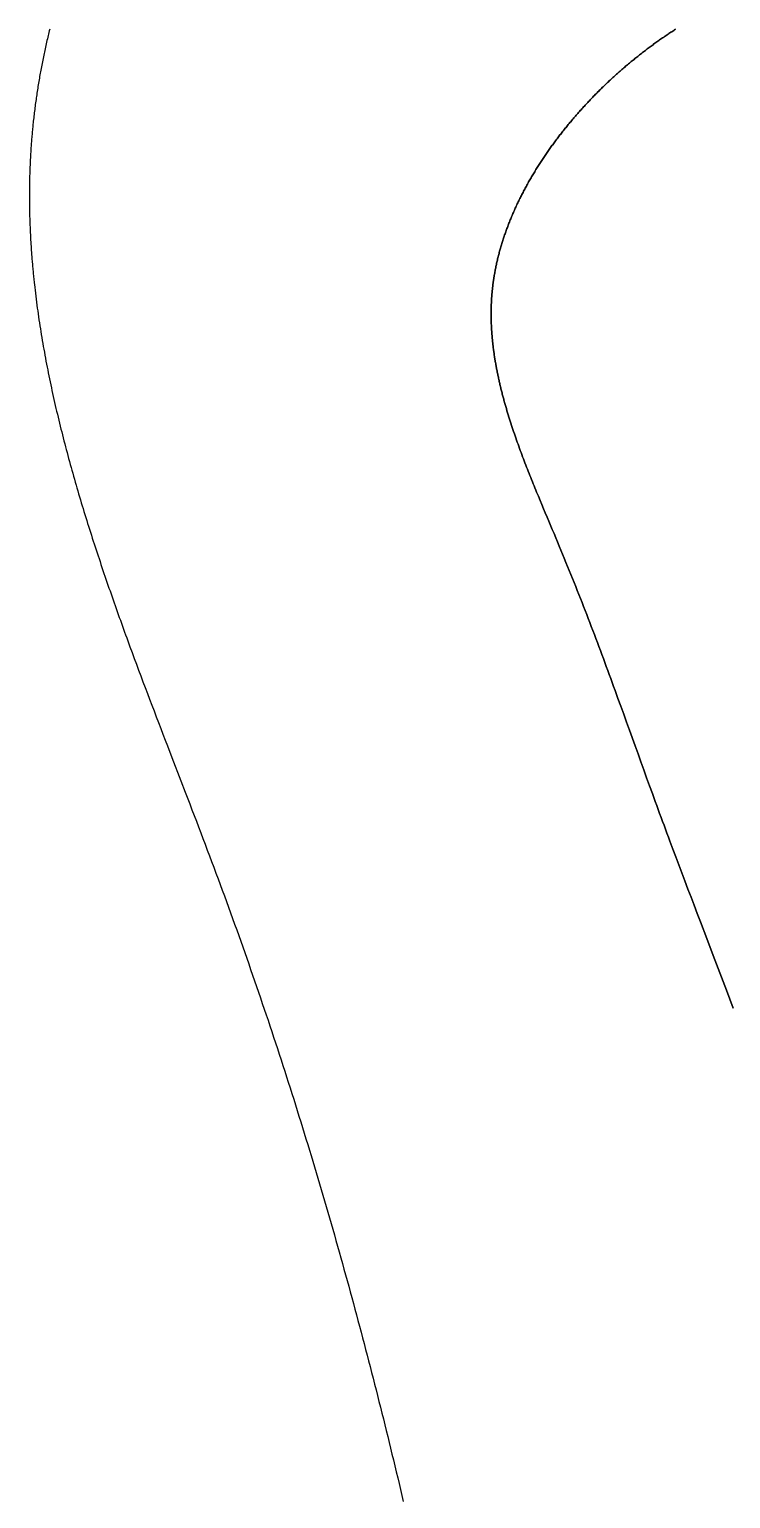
# Model space of a CAD drawing. Header units: millimetres. Extents: x 539514 to 908003, y -69769 to 203909.
# Drawn here: x 539514 to 561027, y 134727 to 179757 of the extents above; entities that cross this region are included whole.
import ezdxf

# ---------------------------------------------------------------- set-up
doc = ezdxf.new("R2010")
doc.units = ezdxf.units.MM
doc.layers.add('CLOSED_AREAS', color=7, linetype='Continuous')

msp = doc.modelspace()

# ---------------------------------------------------------------- linework, layer by layer
at = {"layer": 'CLOSED_AREAS'}
for points in [[(540139.206, 179764.519), (540126.883, 179714.511), (540114.678, 179664.489), (540102.591, 179614.454), (540090.622, 179564.405), (540078.772, 179514.343), (540067.04, 179464.268), (540055.427, 179414.18), (540043.934, 179364.079), (540032.559, 179313.965), (540021.304, 179263.839), (540010.168, 179213.701), (539999.153, 179163.55), (539988.257, 179113.388), (539977.481, 179063.213), (539966.826, 179013.027), (539956.291, 178962.829), (539945.877, 178912.62), (539935.584, 178862.4), (539925.413, 178812.169), (539915.362, 178761.927), (539905.433, 178711.674), (539895.626, 178661.41), (539885.941, 178611.136), (539876.377, 178560.852), (539866.936, 178510.558), (539857.618, 178460.254), (539848.422, 178409.94), (539839.349, 178359.617), (539830.399, 178309.284), (539821.573, 178258.941), (539812.87, 178208.59), (539804.29, 178158.23), (539795.834, 178107.861), (539787.503, 178057.483), (539779.295, 178007.097), (539771.212, 177956.702), (539763.254, 177906.299), (539755.42, 177855.889), (539747.711, 177805.47), (539740.128, 177755.044), (539732.67, 177704.61), (539725.337, 177654.169), (539718.13, 177603.721), (539711.049, 177553.265), (539704.094, 177502.803), (539697.266, 177452.334), (539690.564, 177401.858), (539683.989, 177351.376), (539677.54, 177300.888), (539671.219, 177250.394), (539665.025, 177199.894), (539658.959, 177149.388), (539653.02, 177098.876), (539647.209, 177048.359), (539641.526, 176997.837), (539635.971, 176947.309), (539630.545, 176896.777), (539625.832, 176851.878), (539621.22, 176806.975), (539616.71, 176762.069), (539612.3, 176717.158), (539607.991, 176672.244), (539603.782, 176627.327), (539599.673, 176582.405), (539595.664, 176537.48), (539591.755, 176492.552), (539587.945, 176447.62), (539584.234, 176402.684), (539580.622, 176357.745), (539577.109, 176312.802), (539573.695, 176267.856), (539570.379, 176222.906), (539567.16, 176177.953), (539564.04, 176132.996), (539561.017, 176088.036), (539558.091, 176043.072), (539555.262, 175998.105), (539552.53, 175953.135), (539549.895, 175908.161), (539547.356, 175863.184), (539544.914, 175818.204), (539542.567, 175773.221), (539540.315, 175728.234), (539538.16, 175683.244), (539536.099, 175638.251), (539534.133, 175593.255), (539532.262, 175548.255), (539530.486, 175503.253), (539528.803, 175458.247), (539527.215, 175413.238), (539525.721, 175368.226), (539524.32, 175323.211), (539523.012, 175278.193), (539521.797, 175233.172), (539520.676, 175188.148), (539519.646, 175143.121), (539518.71, 175098.091), (539517.865, 175053.059), (539517.112, 175008.023), (539516.451, 174962.984), (539515.881, 174917.943), (539515.403, 174872.899), (539515.015, 174827.852), (539514.718, 174782.802), (539514.511, 174737.749), (539514.395, 174692.694), (539514.369, 174647.636), (539514.433, 174602.575), (539514.586, 174557.512), (539514.828, 174512.445), (539515.16, 174467.377), (539515.58, 174422.305), (539516.089, 174377.231), (539516.686, 174332.155), (539517.371, 174287.076), (539518.145, 174241.994), (539519.005, 174196.91), (539519.954, 174151.823), (539520.989, 174106.734), (539522.112, 174061.643), (539523.321, 174016.549), (539524.617, 173971.453), (539525.998, 173926.354), (539527.466, 173881.253), (539529.02, 173836.149), (539530.659, 173791.044), (539532.384, 173745.936), (539534.193, 173700.826), (539536.088, 173655.713), (539538.067, 173610.598), (539540.13, 173565.481), (539542.277, 173520.362), (539544.509, 173475.241), (539546.824, 173430.118), (539549.222, 173384.992), (539551.704, 173339.865), (539554.268, 173294.735), (539556.916, 173249.603), (539559.645, 173204.47), (539562.457, 173159.334), (539565.351, 173114.196), (539568.327, 173069.056), (539571.384, 173023.915), (539574.523, 172978.771), (539577.743, 172933.626), (539581.043, 172888.479), (539584.424, 172843.329), (539587.886, 172798.178), (539591.427, 172753.026), (539595.049, 172707.871), (539598.75, 172662.715), (539602.53, 172617.557), (539606.39, 172572.397), (539610.329, 172527.235), (539614.346, 172482.072), (539618.442, 172436.907), (539622.616, 172391.741), (539626.868, 172346.573), (539631.198, 172301.403), (539635.606, 172256.232), (539640.09, 172211.059), (539644.652, 172165.885), (539649.291, 172120.709), (539654.006, 172075.532), (539658.798, 172030.353), (539663.666, 171985.173), (539668.609, 171939.991), (539678.723, 171849.624), (539689.138, 171759.251), (539699.851, 171668.873), (539710.862, 171578.49), (539722.168, 171488.102), (539733.767, 171397.709), (539745.657, 171307.312), (539757.837, 171216.91), (539770.304, 171126.505), (539783.057, 171036.095), (539796.094, 170945.681), (539809.412, 170855.264), (539823.011, 170764.843), (539836.888, 170674.419), (539851.041, 170583.992), (539865.469, 170493.562), (539880.169, 170403.129), (539895.14, 170312.693), (539910.379, 170222.255), (539925.885, 170131.815), (539941.657, 170041.373), (539957.691, 169950.928), (539973.987, 169860.482), (539990.542, 169770.035), (540007.355, 169679.586), (540024.423, 169589.135), (540041.745, 169498.684), (540059.318, 169408.232), (540077.142, 169317.779), (540095.213, 169227.326), (540113.531, 169136.872), (540132.093, 169046.418), (540150.898, 168955.964), (540169.943, 168865.511), (540189.227, 168775.057), (540208.747, 168684.604), (540228.502, 168594.152), (540248.491, 168503.701), (540268.71, 168413.251), (540289.159, 168322.802), (540309.835, 168232.354), (540330.737, 168141.908), (540351.862, 168051.464), (540373.209, 167961.021), (540394.775, 167870.581), (540416.56, 167780.143), (540438.561, 167689.707), (540460.776, 167599.274), (540483.203, 167508.844), (540505.841, 167418.416), (540528.687, 167327.992), (540551.74, 167237.572), (540574.997, 167147.154), (540598.458, 167056.74), (540622.119, 166966.331), (540645.98, 166875.925), (540670.038, 166785.523), (540694.291, 166695.126), (540718.738, 166604.733), (540743.377, 166514.345), (540768.205, 166423.962), (540793.221, 166333.583), (540818.423, 166243.211), (540843.809, 166152.843), (540869.377, 166062.481), (540895.125, 165972.125), (540921.052, 165881.775), (540947.156, 165791.43), (540973.434, 165701.092), (540999.885, 165610.761), (541026.507, 165520.436), (541053.298, 165430.118), (541080.256, 165339.807), (541107.379, 165249.503), (541134.666, 165159.206), (541162.114, 165068.917), (541189.722, 164978.636), (541217.488, 164888.362), (541245.409, 164798.096), (541273.485, 164707.839), (541301.712, 164617.59), (541330.09, 164527.349), (541358.616, 164437.117), (541387.288, 164346.894), (541416.105, 164256.681), (541445.065, 164166.476), (541474.166, 164076.281), (541503.405, 163986.095), (541532.782, 163895.919), (541562.293, 163805.753), (541591.938, 163715.597), (541621.715, 163625.451), (541651.62, 163535.316), (541681.654, 163445.192), (541711.813, 163355.078), (541742.096, 163264.975), (541772.501, 163174.884), (541803.027, 163084.803), (541833.67, 162994.735), (541864.43, 162904.678), (541895.304, 162814.632), (541926.291, 162724.599), (541957.388, 162634.578), (541988.595, 162544.569), (542019.908, 162454.573), (542051.326, 162364.59), (542082.847, 162274.619), (542114.47, 162184.662), (542146.192, 162094.718), (542178.012, 162004.787), (542209.927, 161914.87), (542241.936, 161824.966), (542274.037, 161735.077), (542306.228, 161645.201), (542338.507, 161555.34), (542370.873, 161465.494), (542403.322, 161375.661), (542435.854, 161285.844), (542468.467, 161196.042), (542501.159, 161106.255), (542533.927, 161016.483), (542599.686, 160836.987), (542665.73, 160657.553), (542732.044, 160478.185), (542798.613, 160298.882), (542865.421, 160119.648), (542932.453, 159940.482), (542999.695, 159761.386), (543067.132, 159582.363), (543134.747, 159403.413), (543202.527, 159224.537), (543270.457, 159045.737), (543338.52, 158867.014), (543406.703, 158688.371), (543474.989, 158509.807), (543543.365, 158331.325), (543611.815, 158152.926), (543680.323, 157974.611), (543748.876, 157796.382), (543886.052, 157440.187), (544160.269, 156728.886), (544297.068, 156373.803), (544433.501, 156019.113), (544501.543, 155841.919), (544569.447, 155664.827), (544637.2, 155487.839), (544704.786, 155310.957), (544772.19, 155134.181), (544839.397, 154957.513), (544906.392, 154780.954), (544973.16, 154604.507), (545039.686, 154428.171), (545105.955, 154251.949), (545171.951, 154075.842), (545237.66, 153899.852), (545302.634, 153725.153), (545367.311, 153550.567), (545431.693, 153376.09), (545495.782, 153201.719), (545559.58, 153027.452), (545623.088, 152853.284), (545686.308, 152679.212), (545749.243, 152505.234), (545811.893, 152331.345), (545874.26, 152157.542), (545936.347, 151983.822), (545998.155, 151810.182), (546059.685, 151636.619), (546120.94, 151463.128), (546181.921, 151289.707), (546242.63, 151116.352), (546303.069, 150943.061), (546363.24, 150769.829), (546423.143, 150596.654), (546482.782, 150423.531), (546542.157, 150250.459), (546601.271, 150077.432), (546660.125, 149904.449), (546718.722, 149731.506), (546777.062, 149558.599), (546835.147, 149385.726), (546892.98, 149212.882), (546950.562, 149040.065), (547007.894, 148867.27), (547064.979, 148694.496), (547121.819, 148521.738), (547178.415, 148348.994), (547234.768, 148176.259), (547290.881, 148003.531), (547346.755, 147830.806), (547402.392, 147658.081), (547457.795, 147485.353), (547512.963, 147312.618), (547567.901, 147139.873), (547622.608, 146967.114), (547677.087, 146794.339), (547731.34, 146621.544), (547785.368, 146448.725), (547839.173, 146275.88), (547892.757, 146103.005), (547946.121, 145930.096), (547999.269, 145757.151), (548052.2, 145584.166), (548104.917, 145411.138), (548157.422, 145238.063), (548209.716, 145064.938), (548261.801, 144891.759), (548313.679, 144718.525), (548365.352, 144545.23), (548416.821, 144371.872), (548468.089, 144198.448), (548519.156, 144024.953), (548570.025, 143851.386), (548620.698, 143677.742), (548671.176, 143504.018), (548721.46, 143330.211), (548771.554, 143156.318), (548821.458, 142982.334), (548871.174, 142808.258), (548920.704, 142634.085), (548970.049, 142459.813), (549019.213, 142285.437), (549068.195, 142110.955), (549116.999, 141936.363), (549165.625, 141761.658), (549214.075, 141586.837), (549262.352, 141411.896), (549310.457, 141236.832), (549358.392, 141061.641), (549406.158, 140886.321), (549453.758, 140710.868), (549501.192, 140535.279), (549548.464, 140359.55), (549595.573, 140183.678), (549642.524, 140007.66), (549689.316, 139831.492), (549735.952, 139655.171), (549782.433, 139478.694), (549828.762, 139302.057), (549874.94, 139125.257), (549920.969, 138948.292), (549966.85, 138771.156), (550012.586, 138593.848), (550058.177, 138416.364), (550103.627, 138238.7), (550148.936, 138060.853), (550194.107, 137882.82), (550239.14, 137704.597), (550284.039, 137526.182), (550328.804, 137347.571), (550373.437, 137168.76), (550417.941, 136989.746), (550462.316, 136810.527), (550506.565, 136631.098), (550550.689, 136451.456), (550594.691, 136271.598), (550638.571, 136091.52), (550682.333, 135911.22), (550725.976, 135730.694), (550769.504, 135549.939), (550812.917, 135368.95), (550856.219, 135187.726), (550899.409, 135006.263), (550942.491, 134824.557), (550985.466, 134642.605)], [(561108.432, 149756.226), (561003.666, 150032.275), (560899.817, 150305.534), (560796.863, 150576.118), (560694.783, 150844.143), (560493.163, 151372.982), (560294.793, 151892.983), (560099.507, 152405.076), (560002.968, 152658.447), (559907.138, 152910.191), (559811.996, 153160.422), (559717.522, 153409.259), (559623.694, 153656.816), (559530.491, 153903.21), (559437.895, 154148.558), (559345.882, 154392.976), (559254.433, 154636.579), (559163.528, 154879.486), (559118.272, 155000.714), (559073.145, 155121.811), (559028.142, 155242.792), (558983.263, 155363.671), (558938.504, 155484.463), (558893.862, 155605.182), (558849.336, 155725.844), (558804.922, 155846.461), (558760.161, 155968.293), (558715.505, 156090.096), (558670.947, 156211.874), (558626.482, 156333.628), (558537.801, 156577.072), (558449.408, 156820.446), (558361.248, 157063.763), (558273.269, 157307.041), (558185.417, 157550.294), (558097.638, 157793.539), (557922.083, 158280.064), (557834.201, 158523.377), (557746.177, 158766.743), (557657.958, 159010.18), (557569.49, 159253.701), (557480.72, 159497.324), (557436.204, 159619.178), (557391.593, 159741.063), (557346.879, 159862.981), (557302.057, 159984.934), (557257.118, 160106.925), (557212.056, 160228.954), (557166.866, 160351.024), (557121.539, 160473.137), (557076.07, 160595.295), (557030.451, 160717.5), (556984.676, 160839.753), (556938.738, 160962.057), (556892.631, 161084.414), (556846.347, 161206.825), (556799.881, 161329.293), (556753.224, 161451.82), (556706.372, 161574.407), (556659.316, 161697.057), (556612.051, 161819.771), (556564.569, 161942.551), (556516.864, 162065.4), (556468.929, 162188.319), (556420.757, 162311.31), (556372.342, 162434.375), (556323.677, 162557.517), (556274.755, 162680.737), (556225.57, 162804.037), (556176.115, 162927.418), (556126.383, 163050.884), (556076.367, 163174.436), (556026.061, 163298.076), (555975.458, 163421.806), (555924.551, 163545.627), (555873.334, 163669.543), (555820.836, 163795.887), (555768.051, 163922.327), (555715.023, 164048.863), (555661.795, 164175.49), (555608.409, 164302.206), (555554.909, 164429.009), (555447.736, 164682.866), (555394.15, 164809.914), (555340.62, 164937.039), (555287.191, 165064.238), (555233.904, 165191.509), (555180.803, 165318.849), (555127.931, 165446.256), (555101.595, 165509.983), (555075.331, 165573.726), (555049.146, 165637.485), (555023.045, 165701.259), (554997.034, 165765.047), (554971.117, 165828.85), (554945.3, 165892.667), (554919.589, 165956.498), (554893.988, 166020.342), (554868.504, 166084.2), (554843.141, 166148.07), (554817.906, 166211.953), (554792.802, 166275.848), (554767.836, 166339.755), (554743.013, 166403.674), (554718.339, 166467.604), (554693.818, 166531.545), (554669.456, 166595.497), (554645.259, 166659.459), (554621.232, 166723.431), (554597.38, 166787.412), (554573.708, 166851.403), (554550.222, 166915.404), (554526.928, 166979.413), (554503.83, 167043.43), (554480.934, 167107.456), (554458.246, 167171.489), (554435.77, 167235.53), (554413.513, 167299.578), (554391.479, 167363.633), (554369.674, 167427.695), (554348.103, 167491.763), (554326.771, 167555.836), (554305.685, 167619.916), (554284.848, 167684), (554264.268, 167748.09), (554243.948, 167812.184), (554223.895, 167876.283), (554204.114, 167940.386), (554184.609, 168004.492), (554165.387, 168068.602), (554146.453, 168132.715), (554127.813, 168196.831), (554109.47, 168260.949), (554091.432, 168325.069), (554082.529, 168357.13), (554073.703, 168389.191), (554064.956, 168421.253), (554056.289, 168453.315), (554047.701, 168485.378), (554039.194, 168517.44), (554030.769, 168549.503), (554022.425, 168581.566), (554014.165, 168613.629), (554005.987, 168645.692), (553997.894, 168677.756), (553989.885, 168709.819), (553981.962, 168741.882), (553974.125, 168773.946), (553966.374, 168806.009), (553958.711, 168838.072), (553951.136, 168870.135), (553943.649, 168902.197), (553936.252, 168934.26), (553928.945, 168966.322), (553921.729, 168998.384), (553914.604, 169030.445), (553907.572, 169062.506), (553900.632, 169094.567), (553893.785, 169126.627), (553887.033, 169158.686), (553880.375, 169190.745), (553873.812, 169222.804), (553867.346, 169254.861), (553860.977, 169286.918), (553854.705, 169318.975), (553848.531, 169351.03), (553842.456, 169383.085), (553836.48, 169415.139), (553830.605, 169447.192), (553824.83, 169479.244), (553819.157, 169511.295), (553813.586, 169543.345), (553808.117, 169575.394), (553802.752, 169607.443), (553797.492, 169639.489), (553792.336, 169671.535), (553787.285, 169703.58), (553782.341, 169735.623), (553777.504, 169767.665), (553772.774, 169799.706), (553768.152, 169831.745), (553763.639, 169863.783), (553759.236, 169895.82), (553754.942, 169927.855), (553750.76, 169959.889), (553746.689, 169991.921), (553742.73, 170023.951), (553738.885, 170055.98), (553735.152, 170088.007), (553731.534, 170120.032), (553728.031, 170152.056), (553724.643, 170184.078), (553721.372, 170216.098), (553718.217, 170248.116), (553715.18, 170280.132), (553712.261, 170312.147), (553709.462, 170344.159), (553706.781, 170376.17), (553704.221, 170408.178), (553701.782, 170440.184), (553699.464, 170472.188), (553697.269, 170504.19), (553695.197, 170536.19), (553693.248, 170568.187), (553691.423, 170600.182), (553689.723, 170632.175), (553688.149, 170664.165), (553686.702, 170696.153), (553685.381, 170728.138), (553684.187, 170760.121), (553683.123, 170792.102), (553682.187, 170824.08), (553681.38, 170856.055), (553680.704, 170888.028), (553680.159, 170919.997), (553679.746, 170951.965), (553679.464, 170983.929), (553679.316, 171015.891), (553679.302, 171047.849), (553679.421, 171079.805), (553679.676, 171111.758), (553680.067, 171143.708), (553680.593, 171175.655), (553681.257, 171207.599), (553682.059, 171239.54), (553682.998, 171271.477), (553684.077, 171303.412), (553685.296, 171335.343), (553686.654, 171367.271), (553688.154, 171399.196), (553689.796, 171431.117), (553691.58, 171463.036), (553693.506, 171494.95), (553695.577, 171526.861), (553697.792, 171558.769), (553700.152, 171590.673), (553702.658, 171622.574), (553705.31, 171654.471), (553708.109, 171686.365), (553711.056, 171718.254), (553714.152, 171750.14), (553717.396, 171782.023), (553720.79, 171813.901), (553724.335, 171845.776), (553728.256, 171879.554), (553732.347, 171913.328), (553736.606, 171947.097), (553741.034, 171980.861), (553745.628, 172014.618), (553750.39, 172048.37), (553755.319, 172082.115), (553760.413, 172115.853), (553765.673, 172149.585), (553771.098, 172183.308), (553776.687, 172217.024), (553782.44, 172250.732), (553788.356, 172284.431), (553794.435, 172318.121), (553800.676, 172351.802), (553807.078, 172385.474), (553813.642, 172419.135), (553820.366, 172452.786), (553827.251, 172486.427), (553834.294, 172520.056), (553841.497, 172553.674), (553848.859, 172587.281), (553856.378, 172620.875), (553864.054, 172654.457), (553871.887, 172688.026), (553879.877, 172721.582), (553888.022, 172755.125), (553896.323, 172788.654), (553904.778, 172822.169), (553913.387, 172855.669), (553922.15, 172889.154), (553931.066, 172922.624), (553940.134, 172956.079), (553949.354, 172989.518), (553958.726, 173022.94), (553968.249, 173056.346), (553977.922, 173089.735), (553987.745, 173123.107), (553997.717, 173156.461), (554007.838, 173189.797), (554018.107, 173223.115), (554028.523, 173256.414), (554039.087, 173289.694), (554049.798, 173322.955), (554060.654, 173356.196), (554071.656, 173389.416), (554082.803, 173422.617), (554094.095, 173455.796), (554105.53, 173488.955), (554117.109, 173522.092), (554128.83, 173555.207), (554140.694, 173588.3), (554152.7, 173621.37), (554164.847, 173654.417), (554177.134, 173687.442), (554189.562, 173720.442), (554202.129, 173753.419), (554214.835, 173786.371), (554227.68, 173819.299), (554240.663, 173852.202), (554253.783, 173885.08), (554267.04, 173917.931), (554280.434, 173950.757), (554293.963, 173983.556), (554307.628, 174016.329), (554321.427, 174049.075), (554335.361, 174081.793), (554349.429, 174114.483), (554363.629, 174147.145), (554377.962, 174179.779), (554392.427, 174212.384), (554407.024, 174244.96), (554421.752, 174277.506), (554436.61, 174310.022), (554451.598, 174342.508), (554466.716, 174374.964), (554481.962, 174407.388), (554497.337, 174439.782), (554512.839, 174472.143), (554528.469, 174504.473), (554544.225, 174536.77), (554560.108, 174569.035), (554576.116, 174601.267), (554592.249, 174633.465), (554608.507, 174665.629), (554624.889, 174697.76), (554641.394, 174729.856), (554658.022, 174761.917), (554674.773, 174793.943), (554691.645, 174825.934), (554708.639, 174857.889), (554725.754, 174889.808), (554742.989, 174921.69), (554760.343, 174953.535), (554777.817, 174985.343), (554795.409, 175017.114), (554813.12, 175048.846), (554830.948, 175080.54), (554848.893, 175112.196), (554866.954, 175143.813), (554885.131, 175175.39), (554903.424, 175206.928), (554921.832, 175238.425), (554940.354, 175269.883), (554958.99, 175301.299), (554977.739, 175332.675), (554996.601, 175364.009), (555015.575, 175395.301), (555034.66, 175426.551), (555053.857, 175457.759), (555073.164, 175488.924), (555092.582, 175520.046), (555112.109, 175551.124), (555131.744, 175582.158), (555151.489, 175613.149), (555171.341, 175644.094), (555191.3, 175674.995), (555211.366, 175705.85), (555231.539, 175736.66), (555251.817, 175767.424), (555272.2, 175798.141), (555292.688, 175828.812), (555313.281, 175859.436), (555333.976, 175890.012), (555354.775, 175920.541), (555375.676, 175951.022), (555396.68, 175981.454), (555417.784, 176011.838), (555438.99, 176042.172), (555460.296, 176072.457), (555481.702, 176102.692), (555503.207, 176132.877), (555524.81, 176163.011), (555546.512, 176193.095), (555568.312, 176223.127), (555590.209, 176253.108), (555612.202, 176283.037), (555634.292, 176312.914), (555656.476, 176342.738), (555678.756, 176372.509), (555701.131, 176402.227), (555723.599, 176431.891), (555746.16, 176461.501), (555768.815, 176491.057), (555791.561, 176520.558), (555814.4, 176550.004), (555837.33, 176579.394), (555860.35, 176608.729), (555883.46, 176638.008), (555906.66, 176667.23), (555929.95, 176696.395), (555953.327, 176725.504), (555976.793, 176754.555), (556000.346, 176783.548), (556023.986, 176812.482), (556047.712, 176841.358), (556071.524, 176870.176), (556095.422, 176898.934), (556119.404, 176927.632), (556143.471, 176956.271), (556167.621, 176984.849), (556191.854, 177013.366), (556216.17, 177041.823), (556240.568, 177070.218), (556265.047, 177098.551), (556289.608, 177126.823), (556314.249, 177155.032), (556338.97, 177183.178), (556363.77, 177211.261), (556388.649, 177239.281), (556413.607, 177267.237), (556438.642, 177295.129), (556463.754, 177322.956), (556488.943, 177350.718), (556514.209, 177378.416), (556539.55, 177406.047), (556564.965, 177433.613), (556590.456, 177461.113), (556616.021, 177488.546), (556641.658, 177515.912), (556667.369, 177543.21), (556693.153, 177570.441), (556719.008, 177597.604), (556744.934, 177624.699), (556770.932, 177651.725), (556796.999, 177678.682), (556823.136, 177705.57), (556849.343, 177732.388), (556875.618, 177759.135), (556901.961, 177785.813), (556928.371, 177812.419), (556954.849, 177838.955), (556981.393, 177865.418), (557008.003, 177891.81), (557034.679, 177918.13), (557061.419, 177944.378), (557088.224, 177970.552), (557115.092, 177996.653), (557142.024, 178022.681), (557169.019, 178048.634), (557196.075, 178074.514), (557223.193, 178100.319), (557250.373, 178126.048), (557277.613, 178151.703), (557304.913, 178177.281), (557332.272, 178202.784), (557359.69, 178228.21), (557387.167, 178253.56), (557414.702, 178278.832), (557442.294, 178304.027), (557469.943, 178329.145), (557497.648, 178354.184), (557525.409, 178379.144), (557553.225, 178404.026), (557581.095, 178428.829), (557609.02, 178453.552), (557636.998, 178478.195), (557665.03, 178502.758), (557693.114, 178527.24), (557721.249, 178551.642), (557749.437, 178575.962), (557777.675, 178600.2), (557805.963, 178624.357), (557834.301, 178648.431), (557862.689, 178672.423), (557891.125, 178696.331), (557919.61, 178720.156), (557948.142, 178743.898), (557976.721, 178767.555), (558005.347, 178791.128), (558034.019, 178814.616), (558062.736, 178838.019), (558091.499, 178861.336), (558120.306, 178884.568), (558149.156, 178907.714), (558178.05, 178930.772), (558206.987, 178953.745), (558235.966, 178976.629), (558264.987, 178999.427), (558294.049, 179022.136), (558323.152, 179044.757), (558352.295, 179067.29), (558381.478, 179089.733), (558410.699, 179112.087), (558439.959, 179134.352), (558469.257, 179156.526), (558498.593, 179178.61), (558527.965, 179200.604), (558557.374, 179222.506), (558586.819, 179244.317), (558616.299, 179266.036), (558645.813, 179287.663), (558675.362, 179309.197), (558704.945, 179330.639), (558734.561, 179351.987), (558764.209, 179373.242), (558792.578, 179393.471), (558820.976, 179413.614), (558849.403, 179433.671), (558877.86, 179453.644), (558906.346, 179473.531), (558934.861, 179493.333), (558963.405, 179513.051), (558991.979, 179532.684), (559020.581, 179552.233), (559049.213, 179571.697), (559077.874, 179591.078), (559106.564, 179610.374), (559135.283, 179629.587), (559164.031, 179648.717), (559192.809, 179667.763), (559221.615, 179686.726), (559250.451, 179705.606), (559279.315, 179724.403), (559308.208, 179743.118), (559337.131, 179761.75)], [(559337.131, 179761.75), (559308.208, 179743.118), (559279.315, 179724.403), (559250.451, 179705.606), (559221.615, 179686.726), (559192.809, 179667.763), (559164.031, 179648.717), (559135.283, 179629.587), (559106.564, 179610.374), (559077.874, 179591.078), (559049.213, 179571.697), (559020.581, 179552.233), (558991.979, 179532.684), (558963.405, 179513.051), (558934.861, 179493.333), (558906.346, 179473.531), (558877.86, 179453.644), (558849.403, 179433.671), (558820.976, 179413.614), (558792.578, 179393.471), (558764.209, 179373.242), (558734.561, 179351.987), (558704.945, 179330.639), (558675.362, 179309.197), (558645.813, 179287.663), (558616.299, 179266.036), (558586.819, 179244.317), (558557.374, 179222.506), (558527.965, 179200.604), (558498.593, 179178.61), (558469.257, 179156.526), (558439.959, 179134.352), (558410.699, 179112.087), (558381.478, 179089.733), (558352.295, 179067.29), (558323.152, 179044.757), (558294.049, 179022.136), (558264.987, 178999.427), (558235.966, 178976.629), (558206.987, 178953.745), (558178.05, 178930.772), (558149.156, 178907.714), (558120.306, 178884.568), (558091.499, 178861.336), (558062.736, 178838.019), (558034.019, 178814.616), (558005.347, 178791.128), (557976.721, 178767.555), (557948.142, 178743.898), (557919.61, 178720.156), (557891.125, 178696.331), (557862.689, 178672.423), (557834.301, 178648.431), (557805.963, 178624.357), (557777.675, 178600.2), (557749.437, 178575.962), (557721.249, 178551.642), (557693.114, 178527.24), (557665.03, 178502.758), (557636.998, 178478.195), (557609.02, 178453.552), (557581.095, 178428.829), (557553.225, 178404.026), (557525.409, 178379.144), (557497.648, 178354.184), (557469.943, 178329.145), (557442.294, 178304.027), (557414.702, 178278.832), (557387.167, 178253.56), (557359.69, 178228.21), (557332.272, 178202.784), (557304.913, 178177.281), (557277.613, 178151.703), (557250.373, 178126.048), (557223.193, 178100.319), (557196.075, 178074.514), (557169.019, 178048.634), (557142.024, 178022.681), (557115.092, 177996.653), (557088.224, 177970.552), (557061.419, 177944.378), (557034.679, 177918.13), (557008.003, 177891.81), (556981.393, 177865.418), (556954.849, 177838.955), (556928.371, 177812.419), (556901.961, 177785.813), (556875.618, 177759.135), (556849.343, 177732.388), (556823.136, 177705.57), (556796.999, 177678.682), (556770.932, 177651.725), (556744.934, 177624.699), (556719.008, 177597.604), (556693.153, 177570.441), (556667.369, 177543.21), (556641.658, 177515.912), (556616.021, 177488.546), (556590.456, 177461.113), (556564.965, 177433.613), (556539.55, 177406.047), (556514.209, 177378.416), (556488.943, 177350.718), (556463.754, 177322.956), (556438.642, 177295.129), (556413.607, 177267.237), (556388.649, 177239.281), (556363.77, 177211.261), (556338.97, 177183.178), (556314.249, 177155.032), (556289.608, 177126.823), (556265.047, 177098.551), (556240.568, 177070.218), (556216.17, 177041.823), (556191.854, 177013.366), (556167.621, 176984.849), (556143.471, 176956.271), (556119.404, 176927.632), (556095.422, 176898.934), (556071.524, 176870.176), (556047.712, 176841.358), (556023.986, 176812.482), (556000.346, 176783.548), (555976.793, 176754.555), (555953.327, 176725.504), (555929.95, 176696.395), (555906.66, 176667.23), (555883.46, 176638.008), (555860.35, 176608.729), (555837.33, 176579.394), (555814.4, 176550.004), (555791.561, 176520.558), (555768.815, 176491.057), (555746.16, 176461.501), (555723.599, 176431.891), (555701.131, 176402.227), (555678.756, 176372.509), (555656.476, 176342.738), (555634.292, 176312.914), (555612.202, 176283.037), (555590.209, 176253.108), (555568.312, 176223.127), (555546.512, 176193.095), (555524.81, 176163.011), (555503.207, 176132.877), (555481.702, 176102.692), (555460.296, 176072.457), (555438.99, 176042.172), (555417.784, 176011.838), (555396.68, 175981.454), (555375.676, 175951.022), (555354.775, 175920.541), (555333.976, 175890.012), (555313.281, 175859.436), (555292.688, 175828.812), (555272.2, 175798.141), (555251.817, 175767.424), (555231.539, 175736.66), (555211.366, 175705.85), (555191.3, 175674.995), (555171.341, 175644.094), (555151.489, 175613.149), (555131.744, 175582.158), (555112.109, 175551.124), (555092.582, 175520.046), (555073.164, 175488.924), (555053.857, 175457.759), (555034.66, 175426.551), (555015.575, 175395.301), (554996.601, 175364.009), (554977.739, 175332.675), (554958.99, 175301.299), (554940.354, 175269.883), (554921.832, 175238.425), (554903.424, 175206.928), (554885.131, 175175.39), (554866.954, 175143.813), (554848.893, 175112.196), (554830.948, 175080.54), (554813.12, 175048.846), (554795.409, 175017.114), (554777.817, 174985.343), (554760.343, 174953.535), (554742.989, 174921.69), (554725.754, 174889.808), (554708.639, 174857.889), (554691.645, 174825.934), (554674.773, 174793.943), (554658.022, 174761.917), (554641.394, 174729.856), (554624.889, 174697.76), (554608.507, 174665.629), (554592.249, 174633.465), (554576.116, 174601.267), (554560.108, 174569.035), (554544.225, 174536.77), (554528.469, 174504.473), (554512.839, 174472.143), (554497.337, 174439.782), (554481.962, 174407.388), (554466.716, 174374.964), (554451.598, 174342.508), (554436.61, 174310.022), (554421.752, 174277.506), (554407.024, 174244.96), (554392.427, 174212.384), (554377.962, 174179.779), (554363.629, 174147.145), (554349.429, 174114.483), (554335.361, 174081.793), (554321.427, 174049.075), (554307.628, 174016.329), (554293.963, 173983.556), (554280.434, 173950.757), (554267.04, 173917.931), (554253.783, 173885.08), (554240.663, 173852.202), (554227.68, 173819.299), (554214.835, 173786.371), (554202.129, 173753.419), (554189.562, 173720.442), (554177.134, 173687.442), (554164.847, 173654.417), (554152.7, 173621.37), (554140.694, 173588.3), (554128.83, 173555.207), (554117.109, 173522.092), (554105.53, 173488.955), (554094.095, 173455.796), (554082.803, 173422.617), (554071.656, 173389.416), (554060.654, 173356.196), (554049.798, 173322.955), (554039.087, 173289.694), (554028.523, 173256.414), (554018.107, 173223.115), (554007.838, 173189.797), (553997.717, 173156.461), (553987.745, 173123.107), (553977.922, 173089.735), (553968.249, 173056.346), (553958.726, 173022.94), (553949.354, 172989.518), (553940.134, 172956.079), (553931.066, 172922.624), (553922.15, 172889.154), (553913.387, 172855.669), (553904.778, 172822.169), (553896.323, 172788.654), (553888.022, 172755.125), (553879.877, 172721.582), (553871.887, 172688.026), (553864.054, 172654.457), (553856.378, 172620.875), (553848.859, 172587.281), (553841.497, 172553.674), (553834.294, 172520.056), (553827.251, 172486.427), (553820.366, 172452.786), (553813.642, 172419.135), (553807.078, 172385.474), (553800.676, 172351.802), (553794.435, 172318.121), (553788.356, 172284.431), (553782.44, 172250.732), (553776.687, 172217.024), (553771.098, 172183.308), (553765.673, 172149.585), (553760.413, 172115.853), (553755.319, 172082.115), (553750.39, 172048.37), (553745.628, 172014.618), (553741.034, 171980.861), (553736.606, 171947.097), (553732.347, 171913.328), (553728.256, 171879.554), (553724.335, 171845.776), (553720.79, 171813.901), (553717.396, 171782.023), (553714.152, 171750.14), (553711.056, 171718.254), (553708.109, 171686.365), (553705.31, 171654.471), (553702.658, 171622.574), (553700.152, 171590.673), (553697.792, 171558.769), (553695.577, 171526.861), (553693.506, 171494.95), (553691.58, 171463.036), (553689.796, 171431.117), (553688.154, 171399.196), (553686.654, 171367.271), (553685.296, 171335.343), (553684.077, 171303.412), (553682.998, 171271.477), (553682.059, 171239.54), (553681.257, 171207.599), (553680.593, 171175.655), (553680.067, 171143.708), (553679.676, 171111.758), (553679.421, 171079.805), (553679.302, 171047.849), (553679.316, 171015.891), (553679.464, 170983.929), (553679.746, 170951.965), (553680.159, 170919.997), (553680.704, 170888.028), (553681.38, 170856.055), (553682.187, 170824.08), (553683.123, 170792.102), (553684.187, 170760.121), (553685.381, 170728.138), (553686.702, 170696.153), (553688.149, 170664.165), (553689.723, 170632.175), (553691.423, 170600.182), (553693.248, 170568.187), (553695.197, 170536.19), (553697.269, 170504.19), (553699.464, 170472.188), (553701.782, 170440.184), (553704.221, 170408.178), (553706.781, 170376.17), (553709.462, 170344.159), (553712.261, 170312.147), (553715.18, 170280.132), (553718.217, 170248.116), (553721.372, 170216.098), (553724.643, 170184.078), (553728.031, 170152.056), (553731.534, 170120.032), (553735.152, 170088.007), (553738.885, 170055.98), (553742.73, 170023.951), (553746.689, 169991.921), (553750.76, 169959.889), (553754.942, 169927.855), (553759.236, 169895.82), (553763.639, 169863.783), (553768.152, 169831.745), (553772.774, 169799.706), (553777.504, 169767.665), (553782.341, 169735.623), (553787.285, 169703.58), (553792.336, 169671.535), (553797.492, 169639.489), (553802.752, 169607.443), (553808.117, 169575.394), (553813.586, 169543.345), (553819.157, 169511.295), (553824.83, 169479.244), (553830.605, 169447.192), (553836.48, 169415.139), (553842.456, 169383.085), (553848.531, 169351.03), (553854.705, 169318.975), (553860.977, 169286.918), (553867.346, 169254.861), (553873.812, 169222.804), (553880.375, 169190.745), (553887.033, 169158.686), (553893.785, 169126.627), (553900.632, 169094.567), (553907.572, 169062.506), (553914.604, 169030.445), (553921.729, 168998.384), (553928.945, 168966.322), (553936.252, 168934.26), (553943.649, 168902.197), (553951.136, 168870.135), (553958.711, 168838.072), (553966.374, 168806.009), (553974.125, 168773.946), (553981.962, 168741.882), (553989.885, 168709.819), (553997.894, 168677.756), (554005.987, 168645.692), (554014.165, 168613.629), (554022.425, 168581.566), (554030.769, 168549.503), (554039.194, 168517.44), (554047.701, 168485.378), (554056.289, 168453.315), (554064.956, 168421.253), (554073.703, 168389.191), (554082.529, 168357.13), (554091.432, 168325.069), (554109.47, 168260.949), (554127.813, 168196.831), (554146.453, 168132.715), (554165.387, 168068.602), (554184.609, 168004.492), (554204.114, 167940.386), (554223.895, 167876.283), (554243.948, 167812.184), (554264.268, 167748.09), (554284.848, 167684), (554305.685, 167619.916), (554326.771, 167555.836), (554348.103, 167491.763), (554369.674, 167427.695), (554391.479, 167363.633), (554413.513, 167299.578), (554435.77, 167235.53), (554458.246, 167171.489), (554480.934, 167107.456), (554503.83, 167043.43), (554526.928, 166979.413), (554550.222, 166915.404), (554573.708, 166851.403), (554597.38, 166787.412), (554621.232, 166723.431), (554645.259, 166659.459), (554669.456, 166595.497), (554693.818, 166531.545), (554718.339, 166467.604), (554743.013, 166403.674), (554767.836, 166339.755), (554792.802, 166275.848), (554817.906, 166211.953), (554843.141, 166148.07), (554868.504, 166084.2), (554893.988, 166020.342), (554919.589, 165956.498), (554945.3, 165892.667), (554971.117, 165828.85), (554997.034, 165765.047), (555023.045, 165701.259), (555049.146, 165637.485), (555075.331, 165573.726), (555101.595, 165509.983), (555127.931, 165446.256), (555180.803, 165318.849), (555233.904, 165191.509), (555287.191, 165064.238), (555340.62, 164937.039), (555394.15, 164809.914), (555447.736, 164682.866), (555554.909, 164429.009), (555608.409, 164302.206), (555661.795, 164175.49), (555715.023, 164048.863), (555768.051, 163922.327), (555820.836, 163795.887), (555873.334, 163669.543), (555924.551, 163545.627), (555975.458, 163421.806), (556026.061, 163298.076), (556076.367, 163174.436), (556126.383, 163050.884), (556176.115, 162927.418), (556225.57, 162804.037), (556274.755, 162680.737), (556323.677, 162557.517), (556372.342, 162434.375), (556420.757, 162311.31), (556468.929, 162188.319), (556516.864, 162065.4), (556564.569, 161942.551), (556612.051, 161819.771), (556659.316, 161697.057), (556706.372, 161574.407), (556753.224, 161451.82), (556799.881, 161329.293), (556846.347, 161206.825), (556892.631, 161084.414), (556938.738, 160962.057), (556984.676, 160839.753), (557030.451, 160717.5), (557076.07, 160595.295), (557121.539, 160473.137), (557166.866, 160351.024), (557212.056, 160228.954), (557257.118, 160106.925), (557302.057, 159984.934), (557346.879, 159862.981), (557391.593, 159741.063), (557436.204, 159619.178), (557480.72, 159497.324), (557569.49, 159253.701), (557657.958, 159010.18), (557746.177, 158766.743), (557834.201, 158523.377), (557922.083, 158280.064), (558097.638, 157793.539), (558185.417, 157550.294), (558273.269, 157307.041), (558361.248, 157063.763), (558449.408, 156820.446), (558537.801, 156577.072), (558626.482, 156333.628), (558670.947, 156211.874), (558715.505, 156090.096), (558760.161, 155968.293), (558804.922, 155846.461), (558849.336, 155725.844), (558893.862, 155605.182), (558938.504, 155484.463), (558983.263, 155363.671), (559028.142, 155242.792), (559073.145, 155121.811), (559118.272, 155000.714), (559163.528, 154879.486), (559254.433, 154636.579), (559345.882, 154392.976), (559437.895, 154148.558), (559530.491, 153903.21), (559623.694, 153656.816), (559717.522, 153409.259), (559811.996, 153160.422), (559907.138, 152910.191), (560002.968, 152658.447), (560099.507, 152405.076), (560294.793, 151892.983), (560493.163, 151372.982), (560694.783, 150844.143), (560796.863, 150576.118), (560899.817, 150305.534), (561003.666, 150032.275), (561108.432, 149756.226)]]:
    msp.add_lwpolyline(points, dxfattribs=at)

doc.saveas('drawing.dxf')
